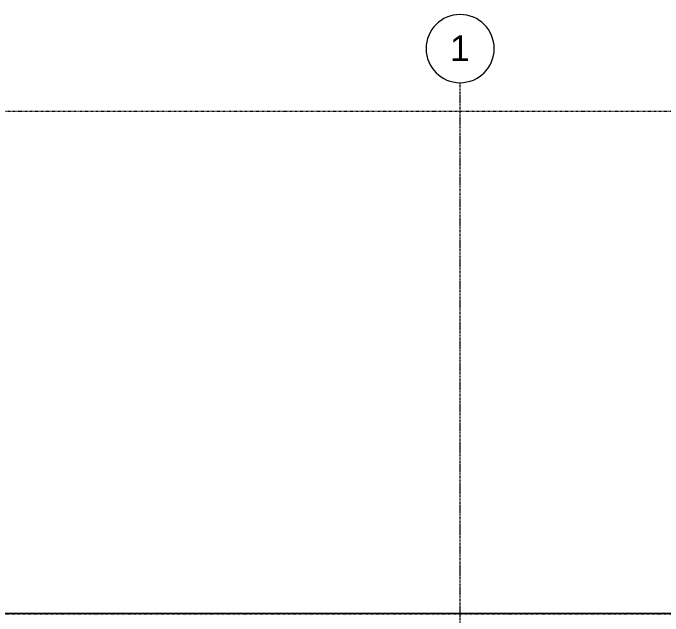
# Model space of a CAD drawing. Header units: inches. Extents: x -4058 to -1781, y 9814 to 12264.
# Drawn here: x -3586.4 to -3433.7, y 12122.3 to 12263.9 of the extents above; entities that cross this region are included whole.
import ezdxf

# ---------------------------------------------------------------- set-up
doc = ezdxf.new("R2010")
doc.units = ezdxf.units.IN
doc.header["$MEASUREMENT"] = 0
for name, pattern in [('Aligning Line 1_8_', [0.25, 0.125, -0.125]), ('Dash_2_', [0.25, 0.125, -0.125]), ('Grid Line 1_2_', [0.875, 0.5, -0.125, 0.125, -0.125])]:
    doc.linetypes.add(name, pattern=pattern)
doc.layers.add('0-4', color=250, linetype='Dash_2_')
for name, color, linetype, lineweight in [('G-ANNO-SYMB', 111, 'Aligning Line 1_8_', 9), ('S-GRID-1', 1, 'Grid Line 1_2_', 9), ('S-GRID-IDEN', 1, 'Continuous', 9)]:
    doc.layers.add(name, color=color, linetype=linetype, lineweight=lineweight)
doc.styles.add('Arial', font='arial.ttf', dxfattribs={"height": 6})

# ---------------------------------------------------------------- blocks, each defined once
blk = doc.blocks.new('Grid - Grid Head - Circle-50561-UNIT PLANS - 2ND FLOOR')
at = {"layer": 'S-GRID-IDEN'}
for start, end in [(360, 180), (180, 360)]:
    blk.add_arc((0, 0), 0.25, start, end, dxfattribs=at)

msp = doc.modelspace()

# ---------------------------------------------------------------- linework, layer by layer
at = {"layer": '0-4'}
msp.add_line((-3940.29498, 12122.87704), (-2851.7738, 12122.87704), dxfattribs=at)
at = {"layer": 'G-ANNO-SYMB'}
for p, q in [((-1813.52288, 12240.74859), (-4009.5295, 12240.74859)), ((-2851.7738, 12122.87704), (-3940.29498, 12122.87704))]:
    msp.add_line(p, q, dxfattribs=at)
at = {"layer": 'S-GRID-1'}
msp.add_line((-3481.32374, 9814.0266), (-3481.32374, 12247.50061), dxfattribs=at)

# ---------------------------------------------------------------- block references
at = {"layer": 'S-GRID-IDEN', "xscale": 31.99999999999999, "yscale": 31.99999999999999, "zscale": 31.99999999999999}
msp.add_blockref('Grid - Grid Head - Circle-50561-UNIT PLANS - 2ND FLOOR', (-3481.32374, 12255.50061), dxfattribs=at)

# ---------------------------------------------------------------- texts
at = {"layer": 'S-GRID-IDEN', "insert": (-3483.70008, 12258.59659), "char_height": 6, "width": 5.656, "attachment_point": 1, "style": 'Arial'}
msp.add_mtext('1', dxfattribs=at)

doc.saveas('drawing.dxf')
